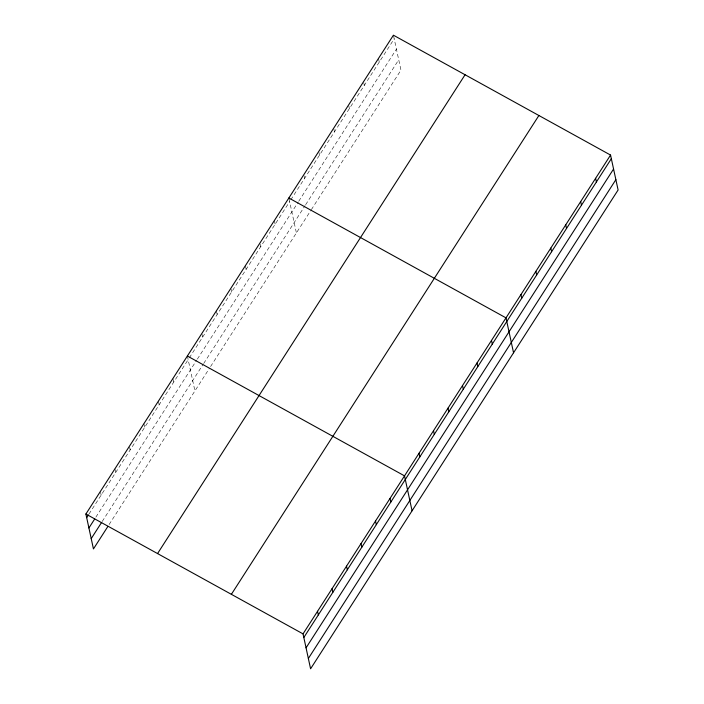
<?xml version="1.0" encoding="UTF-8"?>
<svg xmlns="http://www.w3.org/2000/svg" width="704" height="704" viewBox="0 0 704 704"><rect width="100%" height="100%" fill="white"/><g stroke="black" fill="none" stroke-linecap="round" stroke-linejoin="round"><path stroke-width="0.53" stroke-dasharray="3.52 2.64" d="M89.003 514.034L188.162 359.638M189.323 357.834L289.643 201.626M290.787 199.839L394.196 38.834M95.867 517.141L196.768 360.034M197.349 359.128L298.197 202.118M298.769 201.221L396.431 49.157M102.23 521.453L203.13 364.346M203.711 363.449L305.087 205.594M305.659 204.706L398.728 59.796M109.102 524.559L209.422 368.35M210.584 366.546L310.763 210.558M311.344 209.66L400.963 70.118L393.606 36.106M378.479 58.458L379.262 62.084M363.73 82.623L364.32 85.342M348.797 105.882L349.386 108.601M333.863 129.131L334.453 131.859M318.921 152.39L319.51 155.118M303.987 175.648L304.577 178.376M289.054 198.906L296.402 232.918M274.358 220.572L275.141 224.206M260.058 244.05L260.647 246.778M245.362 265.716L246.154 269.35M231.062 289.194L231.651 291.922M216.366 310.86L217.158 314.494M202.066 334.347L202.655 337.066M187.378 356.013L194.929 390.922M172.876 378.585L173.659 382.21M158.382 401.157L159.166 404.782M143.88 423.729L144.672 427.354M129.58 447.207L130.17 449.935M114.893 468.873L115.676 472.507M100.593 492.351L101.174 495.079"/><path stroke-width="1.06" d="M107.941 526.363L93.447 548.935L85.897 514.017L393.413 35.2L610.553 155.065L618.103 189.983L310.587 668.8L303.037 633.882L610.553 155.065M86.68 517.651L88.422 514.941M88.915 527.974L94.714 518.945M91.212 538.613L101.649 522.359M157.555 553.573L465.071 74.756M231.378 594.326L538.894 115.509M303.82 637.516L611.345 158.699M306.055 647.838L613.571 169.022M308.361 658.478L615.877 179.661M288.86 198L506 317.865L513.55 352.783M187.378 356.013L404.518 475.869L412.069 510.787M85.897 514.017L303.037 633.882M595.619 178.323L596.402 181.949M580.686 201.582L581.469 205.207M565.743 224.831L566.535 228.466M550.81 248.09L551.593 251.724M535.876 271.348L536.659 274.982M520.934 294.606L521.726 298.241M491.506 340.437L492.29 344.062M477.004 363.009L477.787 366.643M462.51 385.581L463.294 389.215M448.008 408.153L448.8 411.787M433.514 430.725L434.298 434.359M419.021 453.297L419.804 456.931M390.025 498.45L390.808 502.075M375.522 521.022L376.314 524.647M361.029 543.594L361.812 547.219M346.535 566.166L347.318 569.791M332.033 588.738L332.816 592.372M317.539 611.31L318.322 614.944"/></g></svg>
